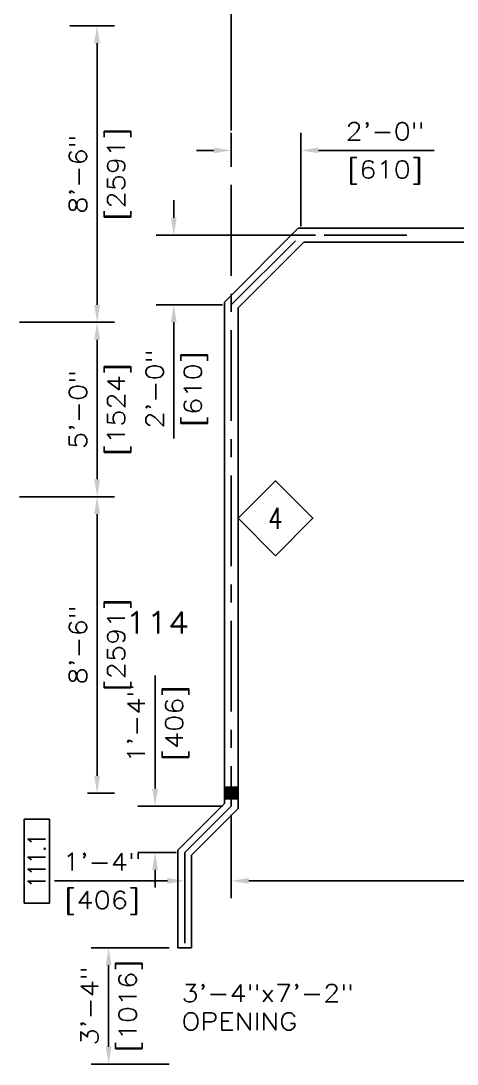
# Model space of a CAD drawing. Header units: inches. Extents: x -57 to 2699, y 7 to 1793.
# Drawn here: x 760.7 to 911, y 821.8 to 1180.7 of the extents above; entities that cross this region are included whole.
import ezdxf
from ezdxf.enums import TextEntityAlignment as Align

# ---------------------------------------------------------------- set-up
doc = ezdxf.new("R2010")
doc.units = ezdxf.units.IN
doc.header["$MEASUREMENT"] = 0
doc.linetypes.add('CENTER', pattern=[2, 1.25, -0.25, 0.25, -0.25])
for name, color, linetype in [('Architectural_Floor_Plan_Wall', 152, 'Continuous'), ('Architectural_Plan_Center', 134, 'CENTER'), ('Architectural_Plan_Dim', 40, 'Continuous'), ('Architectural_Plan_Text1', 40, 'Continuous'), ('L4', 150, 'Continuous'), ('Structural_Plan_WCol', 30, 'Continuous'), ('TEXT2', 94, 'Continuous')]:
    doc.layers.add(name, color=color, linetype=linetype)
doc.styles.add('ROMANS-115', font='romans.shx', dxfattribs={"width": 1.15})
doc.styles.add('ROMANS80', font='romans.shx', dxfattribs={"width": 0.8})
doc.dimstyles.new('116-ROMANS-115-PS', dxfattribs={"dimscale": 96, "dimtxt": 0.0625, "dimasz": 0.0625, "dimexe": 0.0625, "dimexo": 0.03125, "dimgap": 0.03125, "dimtad": 1, "dimdec": 3, "dimrnd": 0.125, "dimzin": 1, "dimdsep": 46, "dimlunit": 4, "dimtxsty": 'ROMANS-115', "dimcen": 0.125, "dimclrd": 256, "dimclre": 256, "dimclrt": 256, "dimadec": 0, "dimazin": 0, "dimtfac": 1, "dimtdec": 3, "dimtofl": 0, "dimtmove": 0, "dimatfit": 0, "dimfxl": 1, "dimfrac": 2, "dimtolj": 1, "dimtzin": 0, "dimarcsym": 0})

# ---------------------------------------------------------------- blocks, each defined once
blk = doc.blocks.new('*D354')
at = {"layer": 'Architectural_Plan_Dim', "lineweight": -2, "transparency": 16777216}
for p, q in [((777.65, 1179.01), (792.99, 1179.01)), ((786.99, 1173.01), (786.99, 1083.01)), ((760.24, 1077.01), (792.99, 1077.01))]:
    blk.add_line(p, q, dxfattribs=at)
at = {"layer": 'Architectural_Plan_Dim', "transparency": 16777216}
for points in [[(785.99, 1173.01), (787.99, 1173.01), (786.99, 1179.01)], [(785.99, 1083.01), (787.99, 1083.01), (786.99, 1077.01)]]:
    blk.add_solid(points, dxfattribs=at)
at = {"layer": 'DEFPOINTS', "color": 0, "transparency": 16777216}
for p in [(774.65, 1179.01), (757.24, 1077.01), (786.99, 1077.01)]:
    blk.add_point(p, dxfattribs=at)
at = {"layer": 'Architectural_Plan_Dim', "transparency": 16777216, "char_height": 6, "attachment_point": 5, "rotation": 90, "style": 'ROMANS-115'}
for s, insert in [('\\A1;[2591]', (794.56, 1128.01)), ('\\A1;8\'-6"', (780.42, 1128.01))]:
    blk.add_mtext(s, dxfattribs=dict(at, insert=insert))
blk = doc.blocks.new('*D355')
at = {"layer": 'Architectural_Plan_Dim', "lineweight": -2, "transparency": 16777216}
for p, q in [((760.24, 1017.01), (792.99, 1017.01)), ((786.99, 921.01), (786.99, 1011.01)), ((783.63, 915.01), (792.99, 915.01))]:
    blk.add_line(p, q, dxfattribs=at)
at = {"layer": 'Architectural_Plan_Dim', "transparency": 16777216}
for points in [[(785.99, 1011.01), (787.99, 1011.01), (786.99, 1017.01)], [(785.99, 921.01), (787.99, 921.01), (786.99, 915.01)]]:
    blk.add_solid(points, dxfattribs=at)
at = {"layer": 'DEFPOINTS', "color": 0, "transparency": 16777216}
for p in [(757.24, 1017.01), (786.99, 1017.01), (780.63, 915.01)]:
    blk.add_point(p, dxfattribs=at)
at = {"layer": 'Architectural_Plan_Dim', "transparency": 16777216, "char_height": 6, "attachment_point": 5, "rotation": 90, "style": 'ROMANS-115'}
for s, insert in [('\\A1;[2591]', (794.56, 966.01)), ('\\A1;8\'-6"', (780.42, 966.01))]:
    blk.add_mtext(s, dxfattribs=dict(at, insert=insert))
blk = doc.blocks.new('*D356')
at = {"layer": 'Architectural_Plan_Dim', "lineweight": -2, "transparency": 16777216}
for p, q in [((789.99, 1077.01), (792.99, 1077.01)), ((786.99, 1071.01), (786.99, 1023.01)), ((789.99, 1017.01), (792.99, 1017.01))]:
    blk.add_line(p, q, dxfattribs=at)
at = {"layer": 'Architectural_Plan_Dim', "transparency": 16777216}
for points in [[(785.99, 1071.01), (787.99, 1071.01), (786.99, 1077.01)], [(785.99, 1023.01), (787.99, 1023.01), (786.99, 1017.01)]]:
    blk.add_solid(points, dxfattribs=at)
at = {"layer": 'DEFPOINTS', "color": 0, "transparency": 16777216}
for p in [(786.99, 1077.01), (786.99, 1017.01), (786.99, 1017.01)]:
    blk.add_point(p, dxfattribs=at)
at = {"layer": 'Architectural_Plan_Dim', "transparency": 16777216, "char_height": 6, "attachment_point": 5, "rotation": 90, "style": 'ROMANS-115'}
for s, insert in [('\\A1;5\'-0"', (780.42, 1047.01)), ('\\A1;[1524]', (794.56, 1047.01))]:
    blk.add_mtext(s, dxfattribs=dict(at, insert=insert))
blk = doc.blocks.new('*D376')
at = {"layer": 'Architectural_Plan_Dim', "lineweight": -2, "transparency": 16777216}
for p, q in [((833.24, 907.58), (833.24, 878.82)), ((1091.24, 887.82), (1091.24, 890.82)), ((1085.24, 884.82), (839.24, 884.82))]:
    blk.add_line(p, q, dxfattribs=at)
at = {"layer": 'Architectural_Plan_Dim', "transparency": 16777216}
for points in [[(839.24, 885.82), (839.24, 883.82), (833.24, 884.82)], [(1085.24, 885.82), (1085.24, 883.82), (1091.24, 884.82)]]:
    blk.add_solid(points, dxfattribs=at)
at = {"layer": 'DEFPOINTS', "color": 0, "transparency": 16777216}
for p in [(833.24, 910.58), (833.24, 884.82), (1091.24, 884.82)]:
    blk.add_point(p, dxfattribs=at)
at = {"layer": 'Architectural_Plan_Dim', "transparency": 16777216, "char_height": 6, "attachment_point": 5, "style": 'ROMANS-115'}
for s, insert in [('\\A1;21\'-6"', (962.24, 891.39)), ('\\A1;[6553]', (962.24, 877.25))]:
    blk.add_mtext(s, dxfattribs=dict(at, insert=insert))
blk = doc.blocks.new('*D377')
at = {"layer": 'Architectural_Plan_Dim', "lineweight": -2, "transparency": 16777216}
for p, q in [((811.87, 861.76), (784.96, 861.76)), ((790.96, 855.76), (790.96, 827.76)), ((811.87, 821.76), (784.96, 821.76))]:
    blk.add_line(p, q, dxfattribs=at)
at = {"layer": 'Architectural_Plan_Dim', "transparency": 16777216}
for points in [[(789.96, 855.76), (791.96, 855.76), (790.96, 861.76)], [(789.96, 827.76), (791.96, 827.76), (790.96, 821.76)]]:
    blk.add_solid(points, dxfattribs=at)
at = {"layer": 'DEFPOINTS', "color": 0, "transparency": 16777216}
for p in [(814.87, 861.76), (790.96, 821.76), (814.87, 821.76)]:
    blk.add_point(p, dxfattribs=at)
at = {"layer": 'Architectural_Plan_Dim', "transparency": 16777216, "char_height": 6, "attachment_point": 5, "rotation": 90, "style": 'ROMANS-115'}
for s, insert in [('\\A1;[1016]', (798.53, 841.76)), ('\\A1;3\'-4"', (784.39, 841.76))]:
    blk.add_mtext(s, dxfattribs=dict(at, insert=insert))
blk = doc.blocks.new('*D384')
at = {"layer": 'Architectural_Plan_Dim', "lineweight": -2, "transparency": 16777216}
for p, q in [((833.24, 1135.4), (833.24, 1142.17)), ((857.24, 1110.01), (857.24, 1142.17)), ((827.24, 1136.17), (821.24, 1136.17)), ((863.24, 1136.17), (903.17, 1136.17))]:
    blk.add_line(p, q, dxfattribs=at)
at = {"layer": 'Architectural_Plan_Dim', "transparency": 16777216}
for points in [[(827.24, 1137.17), (827.24, 1135.17), (833.24, 1136.17)], [(863.24, 1137.17), (863.24, 1135.17), (857.24, 1136.17)]]:
    blk.add_solid(points, dxfattribs=at)
at = {"layer": 'DEFPOINTS', "color": 0, "transparency": 16777216}
for p in [(857.24, 1136.17), (833.24, 1132.4), (857.24, 1107.01)]:
    blk.add_point(p, dxfattribs=at)
at = {"layer": 'Architectural_Plan_Dim', "transparency": 16777216, "char_height": 6, "attachment_point": 5, "style": 'ROMANS-115'}
for s, insert in [('\\A1;2\'-0"', (886.2, 1142.74)), ('\\A1;[610]', (886.2, 1128.6))]:
    blk.add_mtext(s, dxfattribs=dict(at, insert=insert))
blk = doc.blocks.new('*D385')
at = {"layer": 'Architectural_Plan_Dim', "lineweight": -2, "transparency": 16777216}
for p, q in [((813.4, 1113.01), (813.4, 1119.01)), ((862.24, 1107.01), (807.4, 1107.01)), ((830.24, 1083.01), (807.4, 1083.01)), ((813.4, 1077.01), (813.4, 1037.08))]:
    blk.add_line(p, q, dxfattribs=at)
at = {"layer": 'Architectural_Plan_Dim', "transparency": 16777216}
for points in [[(812.4, 1113.01), (814.4, 1113.01), (813.4, 1107.01)], [(812.4, 1077.01), (814.4, 1077.01), (813.4, 1083.01)]]:
    blk.add_solid(points, dxfattribs=at)
at = {"layer": 'DEFPOINTS', "color": 0, "transparency": 16777216}
for p in [(865.24, 1107.01), (813.4, 1083.01), (833.24, 1083.01)]:
    blk.add_point(p, dxfattribs=at)
at = {"layer": 'Architectural_Plan_Dim', "transparency": 16777216, "char_height": 6, "attachment_point": 5, "rotation": 90, "style": 'ROMANS-115'}
for s, insert in [('\\A1;2\'-0"', (806.83, 1054.04)), ('\\A1;[610]', (820.98, 1054.04))]:
    blk.add_mtext(s, dxfattribs=dict(at, insert=insert))
blk = doc.blocks.new('Wall Number')
at = {"color": 5}
blk.add_lwpolyline([(-21.45, -21.45), (0, 0), (-21.45, 21.45), (-42.89, 0)], close=True, dxfattribs=at)
at = {"layer": 'TEXT2', "style": 'ROMANS80', "width": 0.8}
blk.add_attdef('WALL', text='', height=12, dxfattribs=at).set_placement((-21.62, -0.08), align=Align.MIDDLE)
blk = doc.blocks.new('DOOR2')
at = {"layer": 'L4'}
for p, q in [((0, 13.18), (43.28, 13.18)), ((0, 0), (0, 13.18)), ((43.28, 13.18), (43.28, 0)), ((43.28, 0), (0, 0))]:
    blk.add_line(p, q, dxfattribs=at)
at = {"layer": 'L4', "style": 'ROMANS80', "width": 0.8}
blk.add_attdef('DOOR', text='', height=9, dxfattribs=at).set_placement((21.91, 6.68), align=Align.MIDDLE)
blk = doc.blocks.new('*D398')
at = {"layer": 'Architectural_Plan_Dim', "lineweight": -2, "transparency": 16777216}
for p, q in [((817.24, 887.82), (817.24, 890.82)), ((833.24, 887.82), (833.24, 890.82)), ((811.24, 884.82), (772.3, 884.82)), ((839.24, 884.82), (845.24, 884.82))]:
    blk.add_line(p, q, dxfattribs=at)
at = {"layer": 'Architectural_Plan_Dim', "transparency": 16777216}
for points in [[(811.24, 885.82), (811.24, 883.82), (817.24, 884.82)], [(839.24, 885.82), (839.24, 883.82), (833.24, 884.82)]]:
    blk.add_solid(points, dxfattribs=at)
at = {"layer": 'DEFPOINTS', "color": 0, "transparency": 16777216}
for p in [(817.24, 884.82), (817.24, 884.82), (833.24, 884.82)]:
    blk.add_point(p, dxfattribs=at)
at = {"layer": 'Architectural_Plan_Dim', "transparency": 16777216, "char_height": 6, "attachment_point": 5, "style": 'ROMANS-115'}
for s, insert in [('\\A1;1\'-4"', (788.77, 891.39)), ('\\A1;[406]', (788.77, 877.25))]:
    blk.add_mtext(s, dxfattribs=dict(at, insert=insert))
blk = doc.blocks.new('*D399')
at = {"layer": 'Architectural_Plan_Dim', "lineweight": -2, "transparency": 16777216}
for p, q in [((806.98, 916.58), (806.98, 955.52)), ((830.24, 910.58), (800.98, 910.58)), ((814.24, 894.58), (800.98, 894.58)), ((806.98, 888.58), (806.98, 882.58))]:
    blk.add_line(p, q, dxfattribs=at)
at = {"layer": 'Architectural_Plan_Dim', "transparency": 16777216}
for points in [[(805.98, 916.58), (807.98, 916.58), (806.98, 910.58)], [(805.98, 888.58), (807.98, 888.58), (806.98, 894.58)]]:
    blk.add_solid(points, dxfattribs=at)
at = {"layer": 'DEFPOINTS', "color": 0, "transparency": 16777216}
for p in [(806.98, 910.58), (833.24, 910.58), (817.24, 894.58)]:
    blk.add_point(p, dxfattribs=at)
at = {"layer": 'Architectural_Plan_Dim', "transparency": 16777216, "char_height": 6, "attachment_point": 5, "rotation": 90, "style": 'ROMANS-115'}
for s, insert in [('\\A1;1\'-4"', (800.41, 939.05)), ('\\A1;[406]', (814.55, 939.05))]:
    blk.add_mtext(s, dxfattribs=dict(at, insert=insert))
blk = doc.blocks.new('*D447')
at = {"layer": 'Architectural_Plan_Dim', "lineweight": -2, "transparency": 16777216}
for p, q in [((833.24, 1158.78), (833.24, 1199.86)), ((1052.24, 1158.78), (1052.24, 1199.86)), ((839.24, 1193.86), (1046.24, 1193.86))]:
    blk.add_line(p, q, dxfattribs=at)
at = {"layer": 'Architectural_Plan_Dim', "transparency": 16777216}
for points in [[(839.24, 1194.86), (839.24, 1192.86), (833.24, 1193.86)], [(1046.24, 1194.86), (1046.24, 1192.86), (1052.24, 1193.86)]]:
    blk.add_solid(points, dxfattribs=at)
at = {"layer": 'DEFPOINTS', "color": 0, "transparency": 16777216}
for p in [(1052.24, 1193.86), (833.24, 1155.78), (1052.24, 1155.78)]:
    blk.add_point(p, dxfattribs=at)
at = {"layer": 'Architectural_Plan_Dim', "transparency": 16777216, "char_height": 6, "attachment_point": 5, "style": 'ROMANS-115'}
for s, insert in [('\\A1;18\'-3"', (942.74, 1200.43)), ('\\A1;[5563]', (942.74, 1186.29))]:
    blk.add_mtext(s, dxfattribs=dict(at, insert=insert))

msp = doc.modelspace()

# ---------------------------------------------------------------- hatches: boundary and pattern name
at = {"layer": 'Structural_Plan_WCol'}
msp.add_hatch(color=256, dxfattribs=at).paths.add_polyline_path([(835.24017134, 913.00836199), (835.24017134, 917.00836199), (831.24017134, 917.00836199), (831.24017134, 913.00836199)])

# ---------------------------------------------------------------- linework, layer by layer
at = {"layer": 'Architectural_Floor_Plan_Wall'}
for p, q in [((830.86517134, 1083.9921192), (856.25641413, 1109.38336199)), ((1049.99017134, 1109.38336199), (856.25641413, 1109.38336199)), ((835.61517134, 1082.02460478), (858.22392855, 1104.63336199)), ((1088.86517134, 1104.63336199), (858.22392855, 1104.63336199)), ((830.86517134, 1083.9921192), (830.86517134, 911.38336199)), ((835.61517134, 1082.02460478), (835.61517134, 909.76940096)), ((814.86517134, 895.38336199), (830.86517134, 911.38336199)), ((819.49017134, 893.64440096), (835.61517134, 909.76940096)), ((814.86517134, 895.38336199), (814.86517134, 861.75836199)), ((819.49017134, 893.64440096), (819.49017134, 861.75836199)), ((814.86517134, 861.75836199), (819.49017134, 861.75836199))]:
    msp.add_line(p, q, dxfattribs=at)
at = {"layer": 'Architectural_Plan_Center', "ltscale": 25}
for p, q in [((833.24017134, 1274.3128795), (833.24017134, 910.57638148)), ((833.24017134, 1083.00836199), (857.24017134, 1107.00836199)), ((893.67215185, 1107.00836199), (865.24017134, 1107.00836199)), ((817.24017134, 894.57638148), (833.24017134, 910.57638148)), ((817.24017134, 894.57638148), (817.24017134, 861.75836199))]:
    msp.add_line(p, q, dxfattribs=at)
at = {"layer": 'Structural_Plan_WCol'}
msp.add_lwpolyline([(831.24017134, 913.00836199), (835.24017134, 913.00836199), (835.24017134, 917.00836199), (831.24017134, 917.00836199)], close=True, dxfattribs=at)

# ---------------------------------------------------------------- block references
at = {"layer": 'Architectural_Plan_Dim', "xscale": 0.5999999998774584, "yscale": 0.5999999998774584, "zscale": 0.5999999998774584}
msp.add_blockref('Wall Number', (861.35152206, 1009.58223125), dxfattribs=at).add_auto_attribs({'WALL': '4'})
at = {"layer": 'Architectural_Plan_Text1', "xscale": 0.667919999863492, "yscale": 0.667919999863492, "zscale": 0.667919999863492, "rotation": 90}
msp.add_blockref('DOOR2', (770.62886101, 877.13637776), dxfattribs=at).add_auto_attribs({'DOOR': '111.1'})

# ---------------------------------------------------------------- texts
at = {"layer": 'Architectural_Plan_Dim', "style": 'ROMANS-115', "width": 1.15}
for s, height, p in [('3\'-4"x7\'-2"', 5.9999999988, (816.06528382, 843.16220033)), ('OPENING', 5.999999999, (816.06528382, 833.44791462))]:
    msp.add_text(s, height=height, dxfattribs=at).set_placement(p)
at = {"layer": 'Architectural_Plan_Text1', "color": 71, "style": 'ROMANS-115', "width": 1.15}
msp.add_text('114', height=7.499999998, dxfattribs=at).set_placement((796.58099669, 969.89184008))

# ---------------------------------------------------------------- dimensions: what is measured, and where the dimension line sits
at = {"layer": 'Architectural_Plan_Dim'}
for base, p1, p2, picture, middle in [((1052.2401713391, 1193.8625846261), (833.2401713391, 1155.7786143779), (1052.2401713391, 1155.7786143779), '*D447', (942.7401713391, 1193.8625846261)), ((857.2401713391, 1136.1664633921), (833.2401713391, 1132.3996714077), (857.2401713391, 1107.0083619908), '*D384', (886.2044570533, 1136.1664633921)), ((833.2401713391, 884.820660309), (1091.2401713391, 884.820660309), (833.2401713391, 910.5763814755), '*D376', (962.2401713391, 884.820660309)), ((817.2401713391, 884.820660309), (833.2401713391, 884.820660309), (817.2401713391, 884.820660309), '*D398', (788.7687427676, 884.820660309))]:
    dim = msp.add_linear_dim(base=base, p1=p1, p2=p2, dimstyle='116-ROMANS-115-PS', override={"dimdec": 6, "dimlfac": -192, "dimrnd": 0, "dimpost": '\\X', "dimtdec": 6}, dxfattribs=at)
    dim.commit()
    dim.dimension.update_dxf_attribs({"geometry": picture, "text_midpoint": middle})
for base, p1, p2, picture, middle in [((786.9912321156, 1077.0083619908), (774.6486478456, 1179.0083619908), (757.2401713391, 1077.0083619908), '*D354', (786.9912321156, 1128.0083619908)), ((813.4045474965, 1083.0083619908), (865.2401713391, 1107.0083619908), (833.2401713391, 1083.0083619908), '*D385', (813.4045474965, 1054.0440762765)), ((786.9912321156, 1017.0083619908), (786.9912321156, 1077.0083619908), (786.9912321156, 1017.0083619908), '*D356', (786.9912321156, 1047.0083619908)), ((786.9912321156, 1017.0083619908), (780.6285393098, 915.0083619908), (757.2401713391, 1017.0083619908), '*D355', (786.9912321156, 966.0083619908)), ((806.9817439732, 910.5763814755), (817.2401713391, 894.5763814754), (833.2401713391, 910.5763814755), '*D399', (806.9817439732, 939.0478100469)), ((790.9611091248, 821.7583619908), (814.8651713391, 861.7583619908), (814.8651713391, 821.7583619908), '*D377', (790.9611091248, 841.7583619908))]:
    dim = msp.add_linear_dim(base=base, p1=p1, p2=p2, angle=90, dimstyle='116-ROMANS-115-PS', override={"dimdec": 6, "dimlfac": -192, "dimrnd": 0, "dimpost": '\\X', "dimtdec": 6}, dxfattribs=at)
    dim.commit()
    dim.dimension.update_dxf_attribs({"geometry": picture, "text_midpoint": middle})

doc.saveas('drawing.dxf')
